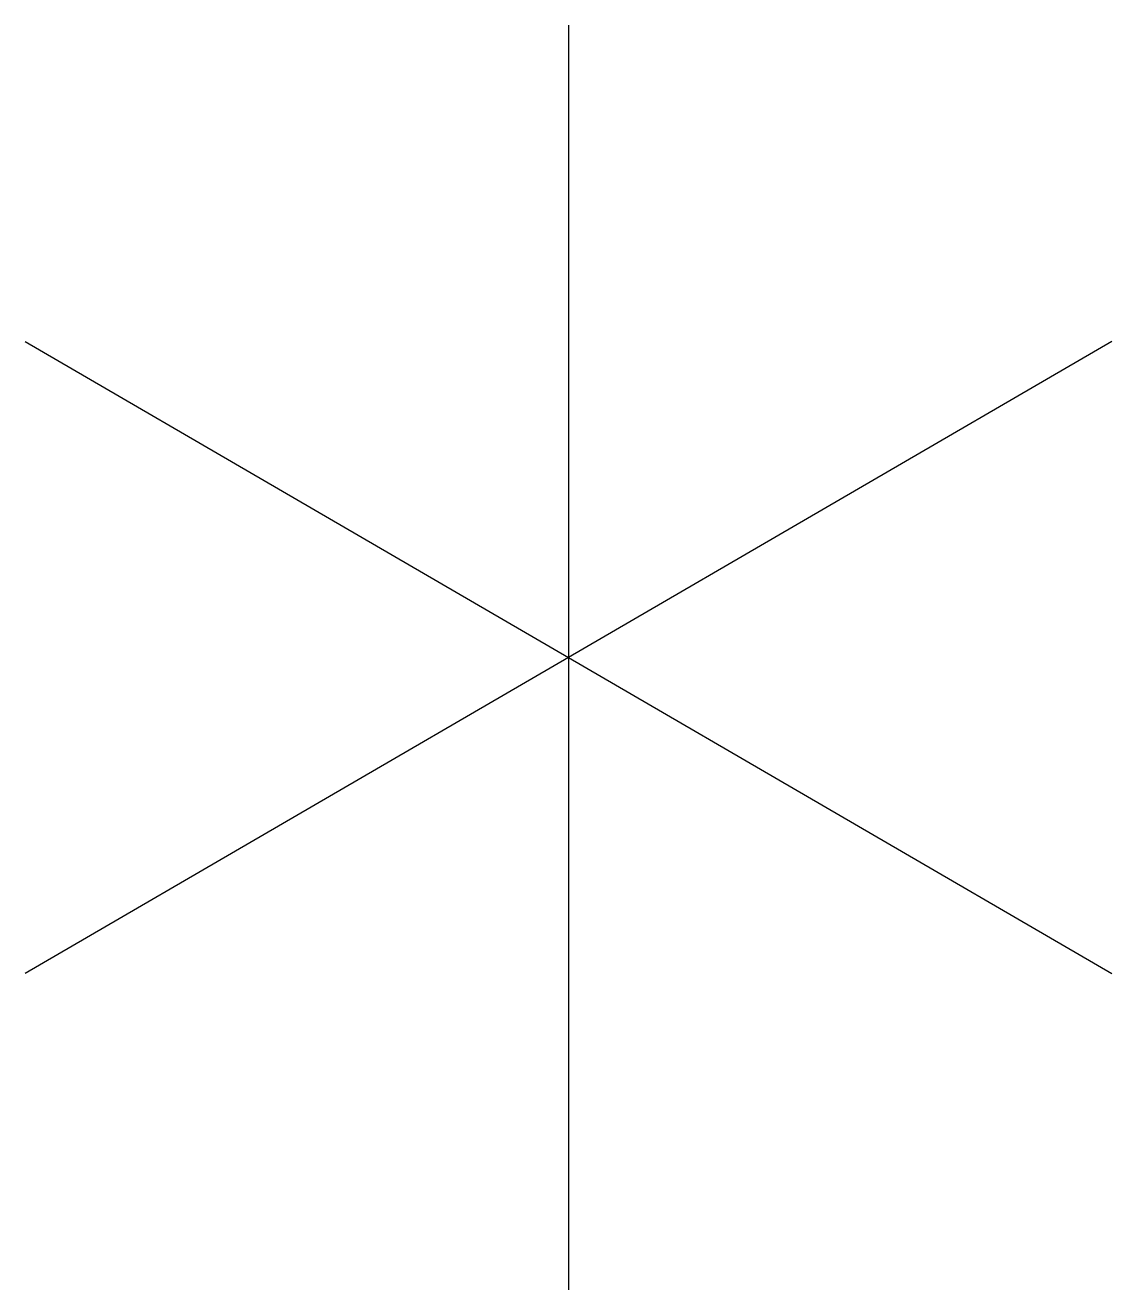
# Model space of a CAD drawing. Header units: inches. Extents: x -2 to 764, y -6 to 562.
# Drawn here: x 745.649 to 749.087, y 333.287 to 337.287 of the extents above; entities that cross this region are included whole.
import ezdxf

# ---------------------------------------------------------------- set-up
doc = ezdxf.new("R2010")
doc.units = ezdxf.units.IN
doc.header["$MEASUREMENT"] = 0
doc.layers.get('0').update_dxf_attribs({"true_color": 0xffffff})
doc.layers.add('HARDWARE', color=4, linetype='Continuous')

# ---------------------------------------------------------------- blocks, each defined once
blk = doc.blocks.new('4CH110_12_0P')
at = {"layer": 'HARDWARE'}
for p, q in [((0, 2), (0, -2)), ((-1.719, 1), (1.719, -1)), ((1.719, 1), (-1.719, -1))]:
    blk.add_line(p, q, dxfattribs=at)

msp = doc.modelspace()

# ---------------------------------------------------------------- block references
msp.add_blockref('4CH110_12_0P', (747.3679, 335.2873))
msp.add_blockref('4CH110_12_0P', (747.3679, 335.2873))
msp.add_blockref('4CH110_12_0P', (747.3679, 335.2873))
msp.add_blockref('4CH110_12_0P', (747.3679, 335.2873))
msp.add_blockref('4CH110_12_0P', (747.3679, 335.2873))
msp.add_blockref('4CH110_12_0P', (747.3679, 335.2873))
msp.add_blockref('4CH110_12_0P', (747.3679, 335.2873))
msp.add_blockref('4CH110_12_0P', (747.3679, 335.2873))
msp.add_blockref('4CH110_12_0P', (747.3679, 335.2873))
msp.add_blockref('4CH110_12_0P', (747.3679, 335.2873))
msp.add_blockref('4CH110_12_0P', (747.3679, 335.2873))
msp.add_blockref('4CH110_12_0P', (747.3679, 335.2873))

doc.saveas('drawing.dxf')
